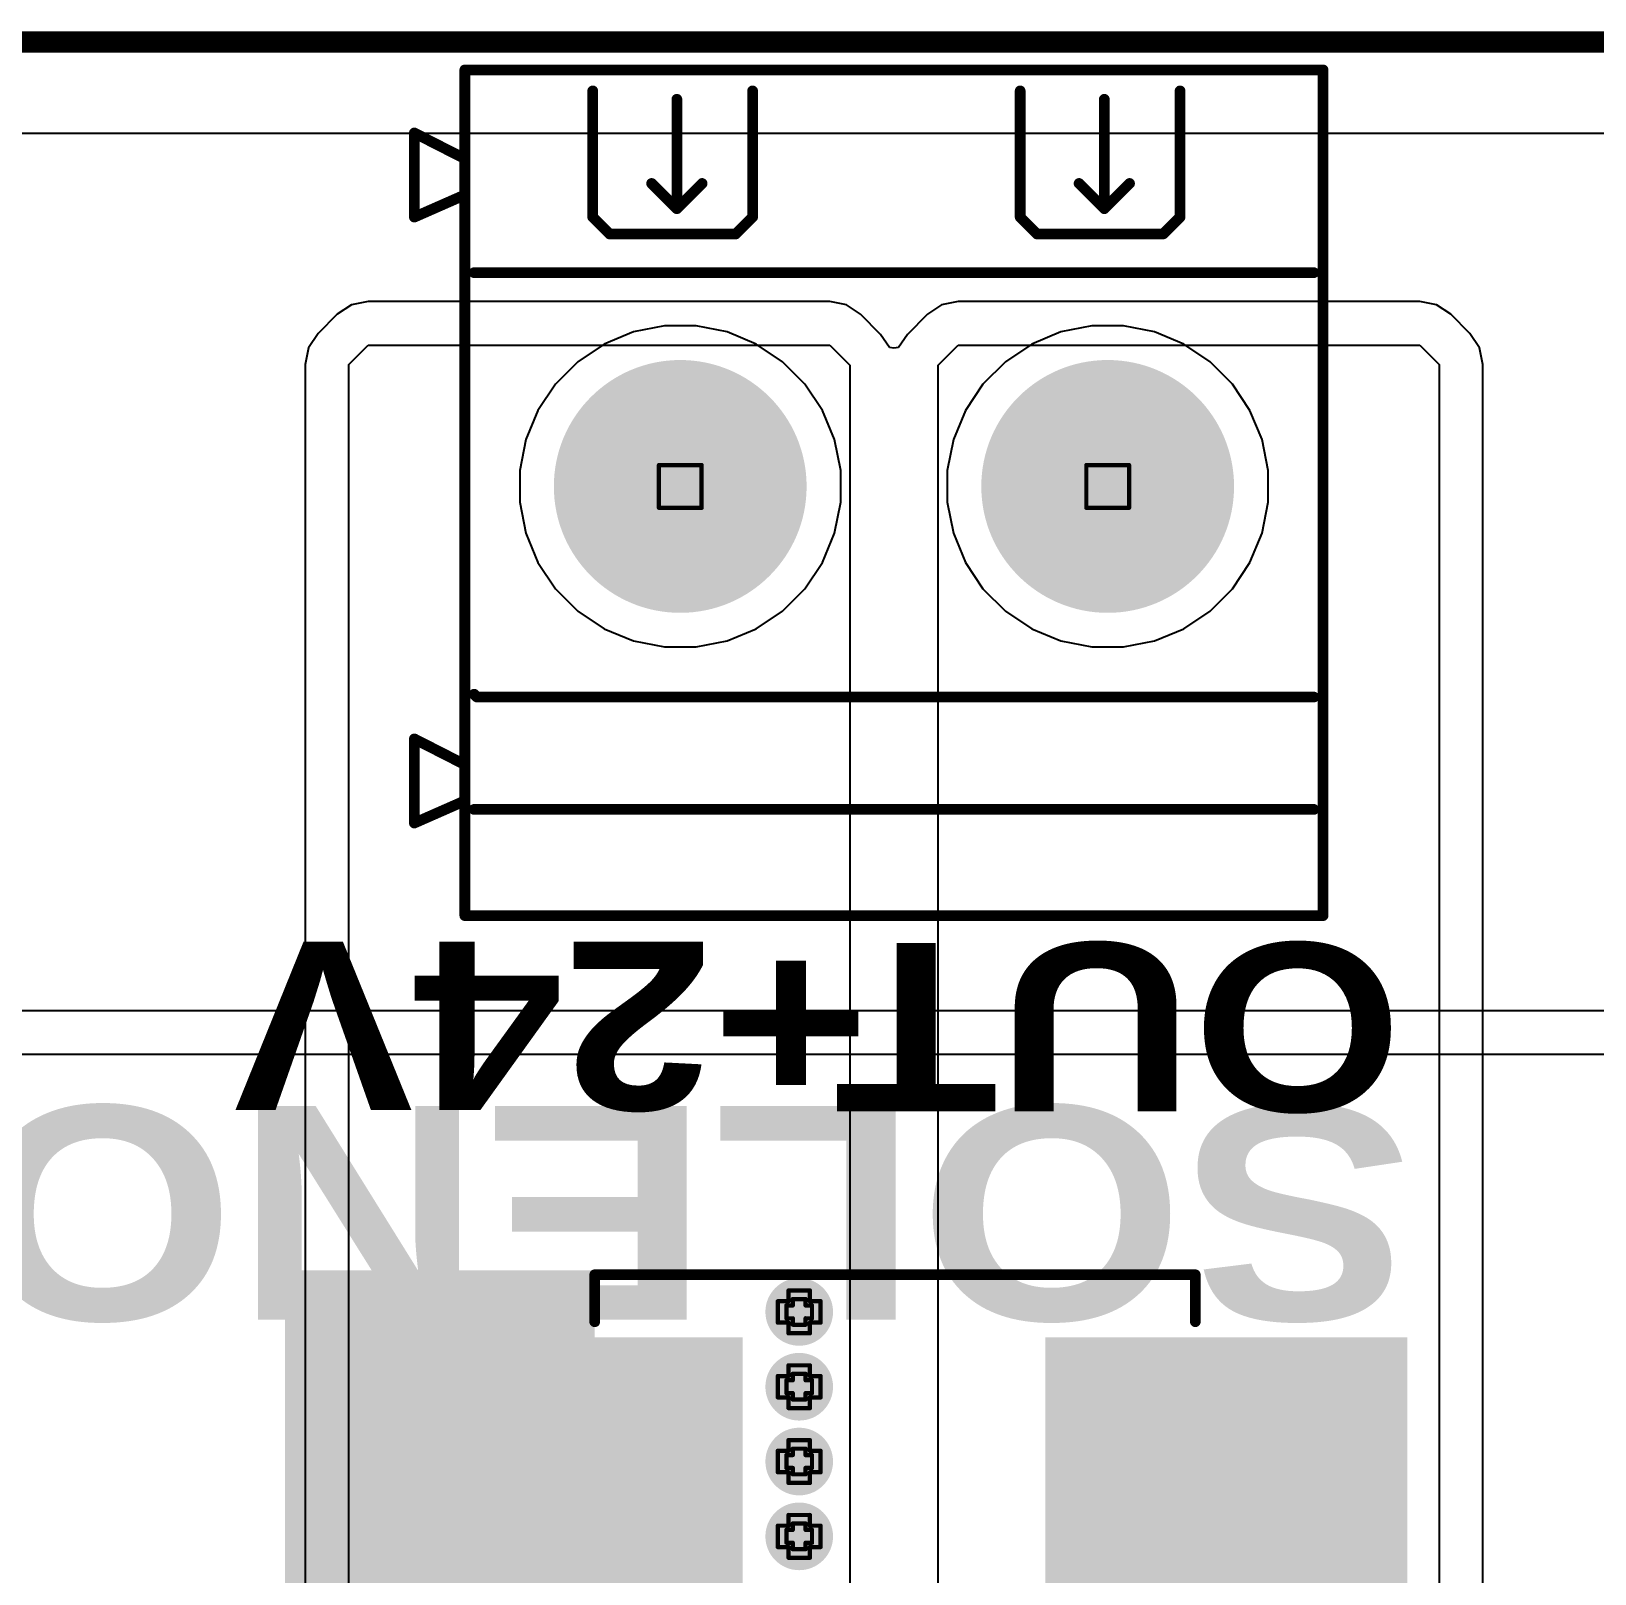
# Model space of a CAD drawing. Header units: inches. Extents: x -5 to 5258, y -4 to 5281.
# Drawn here: x 22.37 to 40.95, y 87.81 to 106.14 of the extents above; entities that cross this region are included whole.
import ezdxf

# ---------------------------------------------------------------- set-up
doc = ezdxf.new("R2010")
doc.units = ezdxf.units.IN
for name, color, linetype in [('Board Outline', 216, 'Continuous'), ('Bottom Layer', 5, 'Continuous'), ('Bottom Solder', 6, 'Continuous'), ('Drill Drawing', 1, 'Continuous'), ('Multi-Layer', 9, 'Continuous'), ('Pad Holes', 156, 'Continuous'), ('Top Layer', 1, 'Continuous'), ('Top Overlay', 2, 'Continuous'), ('Top Paste', 8, 'Continuous'), ('Top Solder', 216, 'Continuous'), ('Via Holes', 16, 'Continuous')]:
    doc.layers.add(name, color=color, linetype=linetype)
doc.styles.add('Arial Black_Bold', font='', dxfattribs={"height": 0.2})
doc.styles.get('Arial Black_Bold').set_extended_font_data('Arial Black', bold=True)

# ---------------------------------------------------------------- blocks, each defined once
blk = doc.blocks.new('DB128L_5_08_2P_GY_S_107')
at = {"layer": 'Bottom Layer'}
h = blk.add_hatch(color=5, dxfattribs=at)
edge = h.paths.add_edge_path()
edge.add_arc((-2.54, 0), 1.4, 0, 360)
h = blk.add_hatch(color=5, dxfattribs=at)
edge = h.paths.add_edge_path()
edge.add_arc((2.54, 0), 1.4, 0, 360)
at = {"layer": 'Bottom Solder'}
h = blk.add_hatch(color=6, dxfattribs=at)
edge = h.paths.add_edge_path()
edge.add_arc((-2.54, 0), 1.502, 0, 360)
h = blk.add_hatch(color=6, dxfattribs=at)
edge = h.paths.add_edge_path()
edge.add_arc((2.54, 0), 1.502, 0, 360)
at = {"layer": 'Multi-Layer'}
h = blk.add_hatch(color=9, dxfattribs=at)
edge = h.paths.add_edge_path()
edge.add_arc((-2.54, 0), 1.4, 0, 360)
h = blk.add_hatch(color=9, dxfattribs=at)
edge = h.paths.add_edge_path()
edge.add_arc((2.54, 0), 1.4, 0, 360)
at = {"layer": 'Pad Holes'}
h = blk.add_hatch(color=7, dxfattribs=at)
edge = h.paths.add_edge_path()
edge.add_arc((-2.54, 0), 0.8, 0, 360)
h = blk.add_hatch(color=7, dxfattribs=at)
edge = h.paths.add_edge_path()
edge.add_arc((2.54, 0), 0.8, 0, 360)
at = {"layer": 'Top Layer'}
h = blk.add_hatch(color=1, dxfattribs=at)
edge = h.paths.add_edge_path()
edge.add_arc((-2.54, 0), 1.4, 0, 360)
h = blk.add_hatch(color=1, dxfattribs=at)
edge = h.paths.add_edge_path()
edge.add_arc((2.54, 0), 1.4, 0, 360)
at = {"layer": 'Top Solder'}
h = blk.add_hatch(color=216, dxfattribs=at)
edge = h.paths.add_edge_path()
edge.add_arc((-2.54, 0), 1.502, 0, 360)
h = blk.add_hatch(color=216, dxfattribs=at)
edge = h.paths.add_edge_path()
edge.add_arc((2.54, 0), 1.502, 0, 360)
at = {"layer": 'Top Overlay', "const_width": 0.127}
for points in [[(-5.1, -5.1), (-5.1, 4.949)], [(-5.1, 4.949), (5.1, 4.949)], [(5.1, -5.1), (5.1, 4.949)], [(-3.58, 3.2), (-3.58, 4.7)], [(-2.58, 3.3), (-2.58, 4.6)], [(-1.68, 3.2), (-1.68, 4.7)], [(1.5, 3.2), (1.5, 4.7)], [(2.5, 3.3), (2.5, 4.6)], [(3.4, 3.2), (3.4, 4.7)], [(-5.7, 4.2), (-5.1, 3.894)], [(-5.7, 3.2), (-5.7, 4.2)], [(-2.88, 3.6), (-2.58, 3.3)], [(-2.58, 3.3), (-2.28, 3.6)], [(2.2, 3.6), (2.5, 3.3)], [(2.5, 3.3), (2.8, 3.6)], [(-5.7, 3.2), (-5.1, 3.464)], [(-3.58, 3.2), (-3.38, 3)], [(-1.88, 3), (-1.68, 3.2)], [(1.5, 3.2), (1.7, 3)], [(3.2, 3), (3.4, 3.2)], [(-3.38, 3), (-3.28, 3)], [(-3.28, 3), (-1.88, 3)], [(1.7, 3), (1.8, 3)], [(1.8, 3), (3.2, 3)], [(-4.99, 2.54), (4.99, 2.54)], [(-4.99, -2.469), (-4.956, -2.503)], [(-4.956, -2.503), (4.99, -2.503)], [(-5.7, -3), (-5.1, -3.306)], [(-5.7, -4), (-5.7, -3)], [(-5.7, -4), (-5.1, -3.736)], [(-4.99, -3.838), (4.99, -3.838)], [(0.473, -3.838), (0.597, -3.838)], [(-5.1, -5.1), (5.1, -5.1)]]:
    blk.add_lwpolyline(points, dxfattribs=at)
at = {"layer": 'Top Overlay', "const_width": 0.0635}
for points in [[(-5.132, 4.949, 1), (-5.068, 4.949, 1)], [(-5.132, 4.949, 1), (-5.068, 4.949, 1)], [(5.068, 4.949, 1), (5.132, 4.949, 1)], [(5.068, 4.949, 1), (5.132, 4.949, 1)], [(-3.612, 4.7, 1), (-3.548, 4.7, 1)], [(-2.612, 4.6, 1), (-2.548, 4.6, 1)], [(-1.712, 4.7, 1), (-1.648, 4.7, 1)], [(1.468, 4.7, 1), (1.532, 4.7, 1)], [(2.468, 4.6, 1), (2.532, 4.6, 1)], [(3.368, 4.7, 1), (3.432, 4.7, 1)], [(-5.732, 4.2, 1), (-5.668, 4.2, 1)], [(-5.732, 4.2, 1), (-5.668, 4.2, 1)], [(-5.132, 3.894, 1), (-5.068, 3.894, 1)], [(-2.912, 3.6, 1), (-2.848, 3.6, 1)], [(-2.312, 3.6, 1), (-2.248, 3.6, 1)], [(2.168, 3.6, 1), (2.232, 3.6, 1)], [(2.768, 3.6, 1), (2.832, 3.6, 1)], [(-5.132, 3.464, 1), (-5.068, 3.464, 1)], [(-2.612, 3.3, 1), (-2.548, 3.3, 1)], [(-2.612, 3.3, 1), (-2.548, 3.3, 1)], [(-2.612, 3.3, 1), (-2.548, 3.3, 1)], [(2.468, 3.3, 1), (2.532, 3.3, 1)], [(2.468, 3.3, 1), (2.532, 3.3, 1)], [(2.468, 3.3, 1), (2.532, 3.3, 1)], [(-5.732, 3.2, 1), (-5.668, 3.2, 1)], [(-5.732, 3.2, 1), (-5.668, 3.2, 1)], [(-3.612, 3.2, 1), (-3.548, 3.2, 1)], [(-3.612, 3.2, 1), (-3.548, 3.2, 1)], [(-1.712, 3.2, 1), (-1.648, 3.2, 1)], [(-1.712, 3.2, 1), (-1.648, 3.2, 1)], [(1.468, 3.2, 1), (1.532, 3.2, 1)], [(1.468, 3.2, 1), (1.532, 3.2, 1)], [(3.368, 3.2, 1), (3.432, 3.2, 1)], [(3.368, 3.2, 1), (3.432, 3.2, 1)], [(-3.412, 3, 1), (-3.348, 3, 1)], [(-3.412, 3, 1), (-3.348, 3, 1)], [(-3.312, 3, 1), (-3.248, 3, 1)], [(-3.312, 3, 1), (-3.248, 3, 1)], [(-1.912, 3, 1), (-1.848, 3, 1)], [(-1.912, 3, 1), (-1.848, 3, 1)], [(1.668, 3, 1), (1.732, 3, 1)], [(1.668, 3, 1), (1.732, 3, 1)], [(1.768, 3, 1), (1.832, 3, 1)], [(1.768, 3, 1), (1.832, 3, 1)], [(3.168, 3, 1), (3.232, 3, 1)], [(3.168, 3, 1), (3.232, 3, 1)], [(-5.022, 2.54, 1), (-4.958, 2.54, 1)], [(4.958, 2.54, 1), (5.022, 2.54, 1)], [(-5.022, -2.469, 1), (-4.958, -2.469, 1)], [(-4.988, -2.503, 1), (-4.924, -2.503, 1)], [(-4.988, -2.503, 1), (-4.924, -2.503, 1)], [(4.958, -2.503, 1), (5.022, -2.503, 1)], [(-5.732, -3, 1), (-5.668, -3, 1)], [(-5.732, -3, 1), (-5.668, -3, 1)], [(-5.132, -3.306, 1), (-5.068, -3.306, 1)], [(-5.132, -3.736, 1), (-5.068, -3.736, 1)], [(-5.022, -3.838, 1), (-4.958, -3.838, 1)], [(0.441, -3.838, 1), (0.505, -3.838, 1)], [(0.566, -3.838, 1), (0.629, -3.838, 1)], [(4.958, -3.838, 1), (5.022, -3.838, 1)], [(-5.732, -4, 1), (-5.668, -4, 1)], [(-5.732, -4, 1), (-5.668, -4, 1)], [(-5.132, -5.1, 1), (-5.068, -5.1, 1)], [(-5.132, -5.1, 1), (-5.068, -5.1, 1)], [(5.068, -5.1, 1), (5.132, -5.1, 1)], [(5.068, -5.1, 1), (5.132, -5.1, 1)]]:
    blk.add_lwpolyline(points, format="xyb", close=True, dxfattribs=at)
blk = doc.blocks.new('SMC_119')
at = {"layer": 'Top Layer'}
for points in [[(-6, 2.15), (-1.9, 2.15), (-1.9, -2.15), (-6, -2.15)], [(1.9, 2.15), (6, 2.15), (6, -2.15), (1.9, -2.15)]]:
    blk.add_hatch(color=1, dxfattribs=at).paths.add_polyline_path(points)
at = {"layer": 'Top Overlay'}
for points in [[(-7.239, 2.235), (-3.556, 2.235), (-3.556, 3.048), (-7.239, 3.048)], [(-7.239, -2.261), (-6.096, -2.261), (-6.096, 2.261), (-7.239, 2.261)], [(-7.239, -3.048), (-3.556, -3.048), (-3.556, -2.235), (-7.239, -2.235)]]:
    blk.add_hatch(color=2, dxfattribs=at).paths.add_polyline_path(points)
at = {"layer": 'Top Paste'}
for points in [[(-6, 2.15), (-1.9, 2.15), (-1.9, -2.15), (-6, -2.15)], [(1.9, 2.15), (6, 2.15), (6, -2.15), (1.9, -2.15)]]:
    blk.add_hatch(color=8, dxfattribs=at).paths.add_polyline_path(points)
at = {"layer": 'Top Solder'}
for points in [[(-6.102, 2.252), (-1.798, 2.252), (-1.798, -2.252), (-6.102, -2.252)], [(1.798, 2.252), (6.102, 2.252), (6.102, -2.252), (1.798, -2.252)]]:
    blk.add_hatch(color=216, dxfattribs=at).paths.add_polyline_path(points)
at = {"layer": 'Top Overlay', "const_width": 0.127}
for points in [[(-3.556, 2.438), (-3.556, 2.997)], [(-3.556, 2.997), (3.581, 2.997)], [(3.581, 2.438), (3.581, 2.997)], [(-3.556, -2.438), (-3.556, -2.997)], [(3.581, -2.438), (3.581, -2.997)], [(-3.556, -2.997), (3.581, -2.997)]]:
    blk.add_lwpolyline(points, dxfattribs=at)
at = {"layer": 'Top Overlay', "const_width": 0.0635}
for points in [[(-3.588, 2.997, 1), (-3.524, 2.997, 1)], [(-3.588, 2.997, 1), (-3.524, 2.997, 1)], [(3.55, 2.997, 1), (3.613, 2.997, 1)], [(3.55, 2.997, 1), (3.613, 2.997, 1)], [(-3.588, 2.438, 1), (-3.524, 2.438, 1)], [(3.55, 2.438, 1), (3.613, 2.438, 1)], [(-3.588, -2.438, 1), (-3.524, -2.438, 1)], [(3.55, -2.438, 1), (3.613, -2.438, 1)], [(-3.588, -2.997, 1), (-3.524, -2.997, 1)], [(-3.588, -2.997, 1), (-3.524, -2.997, 1)], [(3.55, -2.997, 1), (3.613, -2.997, 1)], [(3.55, -2.997, 1), (3.613, -2.997, 1)]]:
    blk.add_lwpolyline(points, format="xyb", close=True, dxfattribs=at)

msp = doc.modelspace()

# ---------------------------------------------------------------- hatches: boundary and pattern name
at = {"layer": 'Bottom Layer'}
h = msp.add_hatch(color=5, dxfattribs=at)
edge = h.paths.add_edge_path()
edge.add_arc((31.496, 90.919), 0.3, 0, 360)
h = msp.add_hatch(color=5, dxfattribs=at)
edge = h.paths.add_edge_path()
edge.add_arc((31.496, 90.03), 0.3, 0, 360)
h = msp.add_hatch(color=5, dxfattribs=at)
edge = h.paths.add_edge_path()
edge.add_arc((31.496, 89.141), 0.3, 0, 360)
h = msp.add_hatch(color=5, dxfattribs=at)
edge = h.paths.add_edge_path()
edge.add_arc((31.496, 88.252), 0.3, 0, 360)
at = {"layer": 'Bottom Solder'}
h = msp.add_hatch(color=6, dxfattribs=at)
edge = h.paths.add_edge_path()
edge.add_arc((31.496, 90.919), 0.402, 0, 360)
h = msp.add_hatch(color=6, dxfattribs=at)
edge = h.paths.add_edge_path()
edge.add_arc((31.496, 90.03), 0.402, 0, 360)
h = msp.add_hatch(color=6, dxfattribs=at)
edge = h.paths.add_edge_path()
edge.add_arc((31.496, 89.141), 0.402, 0, 360)
h = msp.add_hatch(color=6, dxfattribs=at)
edge = h.paths.add_edge_path()
edge.add_arc((31.496, 88.252), 0.402, 0, 360)
at = {"layer": 'Top Layer'}
h = msp.add_hatch(color=1, dxfattribs=at)
edge = h.paths.add_edge_path()
edge.add_arc((31.496, 90.919), 0.3, 0, 360)
h = msp.add_hatch(color=1, dxfattribs=at)
edge = h.paths.add_edge_path()
edge.add_arc((31.496, 90.03), 0.3, 0, 360)
h = msp.add_hatch(color=1, dxfattribs=at)
edge = h.paths.add_edge_path()
edge.add_arc((31.496, 89.141), 0.3, 0, 360)
h = msp.add_hatch(color=1, dxfattribs=at)
edge = h.paths.add_edge_path()
edge.add_arc((31.496, 88.252), 0.3, 0, 360)
at = {"layer": 'Top Solder'}
h = msp.add_hatch(color=216, dxfattribs=at)
edge = h.paths.add_edge_path()
edge.add_arc((31.496, 90.919), 0.402, 0, 360)
h = msp.add_hatch(color=216, dxfattribs=at)
edge = h.paths.add_edge_path()
edge.add_arc((31.496, 90.03), 0.402, 0, 360)
h = msp.add_hatch(color=216, dxfattribs=at)
edge = h.paths.add_edge_path()
edge.add_arc((31.496, 89.141), 0.402, 0, 360)
h = msp.add_hatch(color=216, dxfattribs=at)
edge = h.paths.add_edge_path()
edge.add_arc((31.496, 88.252), 0.402, 0, 360)
at = {"layer": 'Via Holes'}
h = msp.add_hatch(color=7, dxfattribs=at)
edge = h.paths.add_edge_path()
edge.add_arc((31.496, 90.919), 0.15, 0, 360)
h = msp.add_hatch(color=7, dxfattribs=at)
edge = h.paths.add_edge_path()
edge.add_arc((31.496, 90.03), 0.15, 0, 360)
h = msp.add_hatch(color=7, dxfattribs=at)
edge = h.paths.add_edge_path()
edge.add_arc((31.496, 89.141), 0.15, 0, 360)
h = msp.add_hatch(color=7, dxfattribs=at)
edge = h.paths.add_edge_path()
edge.add_arc((31.496, 88.252), 0.15, 0, 360)

# ---------------------------------------------------------------- linework, layer by layer
at = {"layer": 'Board Outline', "const_width": 0.254}
msp.add_lwpolyline([(-4.009, 106.009), (75.991, 106.009)], dxfattribs=at)
at = {"layer": 'Bottom Layer'}
for p, q in [((1.028, 104.924), (70.922, 104.924)), ((29.894, 102.636), (29.526, 102.563)), ((30.27, 102.636), (29.894, 102.636)), ((30.639, 102.563), (30.27, 102.636)), ((34.974, 102.636), (34.606, 102.563)), ((35.35, 102.636), (34.974, 102.636)), ((35.719, 102.563), (35.35, 102.636)), ((29.179, 102.419), (28.866, 102.21)), ((29.526, 102.563), (29.179, 102.419)), ((30.986, 102.419), (30.639, 102.563)), ((31.299, 102.21), (30.986, 102.419)), ((34.259, 102.419), (33.946, 102.21)), ((34.606, 102.563), (34.259, 102.419)), ((36.066, 102.419), (35.719, 102.563)), ((36.379, 102.21), (36.066, 102.419)), ((28.866, 102.21), (28.6, 101.945)), ((31.564, 101.945), (31.299, 102.21)), ((33.946, 102.21), (33.68, 101.945)), ((36.644, 101.945), (36.379, 102.21)), ((28.6, 101.945), (28.391, 101.632)), ((31.773, 101.632), (31.564, 101.945)), ((33.68, 101.945), (33.471, 101.632)), ((36.853, 101.632), (36.644, 101.945)), ((28.391, 101.632), (28.248, 101.285)), ((31.917, 101.285), (31.773, 101.632)), ((33.471, 101.632), (33.328, 101.285)), ((36.997, 101.285), (36.853, 101.632)), ((28.248, 101.285), (28.174, 100.916)), ((31.99, 100.916), (31.917, 101.285)), ((33.328, 101.285), (33.254, 100.916)), ((37.07, 100.916), (36.997, 101.285)), ((28.174, 100.916), (28.174, 100.54)), ((31.99, 100.54), (31.99, 100.916)), ((33.254, 100.916), (33.254, 100.54)), ((37.07, 100.54), (37.07, 100.916)), ((28.174, 100.54), (28.248, 100.172)), ((31.917, 100.172), (31.99, 100.54)), ((33.254, 100.54), (33.328, 100.172)), ((36.997, 100.172), (37.07, 100.54)), ((28.248, 100.172), (28.391, 99.825)), ((31.773, 99.825), (31.917, 100.172)), ((33.328, 100.172), (33.471, 99.825)), ((36.853, 99.825), (36.997, 100.172)), ((28.391, 99.825), (28.6, 99.512)), ((31.564, 99.512), (31.773, 99.825)), ((33.471, 99.825), (33.68, 99.512)), ((36.644, 99.512), (36.853, 99.825)), ((28.6, 99.512), (28.866, 99.246)), ((31.299, 99.246), (31.564, 99.512)), ((33.68, 99.512), (33.946, 99.246)), ((36.379, 99.246), (36.644, 99.512)), ((28.866, 99.246), (29.179, 99.037)), ((30.986, 99.037), (31.299, 99.246)), ((33.946, 99.246), (34.259, 99.037)), ((36.066, 99.037), (36.379, 99.246)), ((29.179, 99.037), (29.526, 98.894)), ((29.526, 98.894), (29.894, 98.82)), ((30.27, 98.82), (30.639, 98.894)), ((30.639, 98.894), (30.986, 99.037)), ((34.259, 99.037), (34.606, 98.894)), ((34.606, 98.894), (34.974, 98.82)), ((35.35, 98.82), (35.719, 98.894)), ((35.719, 98.894), (36.066, 99.037)), ((29.894, 98.82), (30.27, 98.82)), ((34.974, 98.82), (35.35, 98.82)), ((35.621, 94.498), (14.008, 94.498)), ((70.507, 94.498), (35.621, 94.498)), ((14.008, 93.98), (35.621, 93.98)), ((35.621, 93.98), (70.507, 93.98))]:
    msp.add_line(p, q, dxfattribs=at)
at = {"layer": 'Drill Drawing', "const_width": 0.0508}
for points in [[(29.828, 100.982), (30.336, 100.982)], [(29.828, 100.474), (29.828, 100.982)], [(30.336, 100.474), (30.336, 100.982)], [(34.908, 100.982), (35.416, 100.982)], [(34.908, 100.474), (34.908, 100.982)], [(35.416, 100.474), (35.416, 100.982)], [(29.828, 100.474), (30.336, 100.474)], [(34.908, 100.474), (35.416, 100.474)], [(31.242, 90.792), (31.242, 91.046)], [(31.242, 91.046), (31.369, 91.046)], [(31.369, 91.046), (31.369, 91.173)], [(31.369, 91.173), (31.623, 91.173)], [(31.42, 90.996), (31.42, 91.072)], [(31.42, 91.072), (31.572, 91.072)], [(31.572, 90.996), (31.572, 91.072)], [(31.623, 91.046), (31.623, 91.173)], [(31.623, 91.046), (31.75, 91.046)], [(31.75, 90.792), (31.75, 91.046)], [(31.344, 90.843), (31.344, 90.996)], [(31.344, 90.996), (31.42, 90.996)], [(31.344, 90.843), (31.42, 90.843)], [(31.42, 90.767), (31.42, 90.843)], [(31.572, 90.996), (31.648, 90.996)], [(31.572, 90.843), (31.648, 90.843)], [(31.572, 90.767), (31.572, 90.843)], [(31.648, 90.843), (31.648, 90.996)], [(31.242, 90.792), (31.369, 90.792)], [(31.369, 90.665), (31.369, 90.792)], [(31.369, 90.665), (31.623, 90.665)], [(31.42, 90.767), (31.572, 90.767)], [(31.623, 90.792), (31.75, 90.792)], [(31.623, 90.665), (31.623, 90.792)], [(31.369, 90.157), (31.369, 90.284)], [(31.369, 90.284), (31.623, 90.284)], [(31.623, 90.157), (31.623, 90.284)], [(31.242, 89.903), (31.242, 90.157)], [(31.242, 90.157), (31.369, 90.157)], [(31.344, 89.954), (31.344, 90.107)], [(31.344, 90.107), (31.42, 90.107)], [(31.42, 90.107), (31.42, 90.183)], [(31.42, 90.183), (31.572, 90.183)], [(31.572, 90.107), (31.572, 90.183)], [(31.572, 90.107), (31.648, 90.107)], [(31.623, 90.157), (31.75, 90.157)], [(31.648, 89.954), (31.648, 90.107)], [(31.75, 89.903), (31.75, 90.157)], [(31.344, 89.954), (31.42, 89.954)], [(31.42, 89.878), (31.42, 89.954)], [(31.572, 89.954), (31.648, 89.954)], [(31.572, 89.878), (31.572, 89.954)], [(31.242, 89.903), (31.369, 89.903)], [(31.369, 89.776), (31.369, 89.903)], [(31.369, 89.776), (31.623, 89.776)], [(31.42, 89.878), (31.572, 89.878)], [(31.623, 89.903), (31.75, 89.903)], [(31.623, 89.776), (31.623, 89.903)], [(31.369, 89.268), (31.369, 89.395)], [(31.369, 89.395), (31.623, 89.395)], [(31.623, 89.268), (31.623, 89.395)], [(31.242, 89.014), (31.242, 89.268)], [(31.242, 89.268), (31.369, 89.268)], [(31.344, 89.065), (31.344, 89.218)], [(31.344, 89.218), (31.42, 89.218)], [(31.42, 89.218), (31.42, 89.294)], [(31.42, 89.294), (31.572, 89.294)], [(31.572, 89.218), (31.572, 89.294)], [(31.572, 89.218), (31.648, 89.218)], [(31.623, 89.268), (31.75, 89.268)], [(31.648, 89.065), (31.648, 89.218)], [(31.75, 89.014), (31.75, 89.268)], [(31.242, 89.014), (31.369, 89.014)], [(31.344, 89.065), (31.42, 89.065)], [(31.369, 88.887), (31.369, 89.014)], [(31.42, 88.989), (31.42, 89.065)], [(31.42, 88.989), (31.572, 88.989)], [(31.572, 89.065), (31.648, 89.065)], [(31.572, 88.989), (31.572, 89.065)], [(31.623, 89.014), (31.75, 89.014)], [(31.623, 88.887), (31.623, 89.014)], [(31.369, 88.887), (31.623, 88.887)], [(31.369, 88.379), (31.369, 88.506)], [(31.369, 88.506), (31.623, 88.506)], [(31.623, 88.379), (31.623, 88.506)], [(31.242, 88.125), (31.242, 88.379)], [(31.242, 88.379), (31.369, 88.379)], [(31.344, 88.176), (31.344, 88.329)], [(31.344, 88.329), (31.42, 88.329)], [(31.42, 88.329), (31.42, 88.405)], [(31.42, 88.405), (31.572, 88.405)], [(31.572, 88.329), (31.572, 88.405)], [(31.572, 88.329), (31.648, 88.329)], [(31.623, 88.379), (31.75, 88.379)], [(31.648, 88.176), (31.648, 88.329)], [(31.75, 88.125), (31.75, 88.379)], [(31.242, 88.125), (31.369, 88.125)], [(31.344, 88.176), (31.42, 88.176)], [(31.369, 87.998), (31.369, 88.125)], [(31.42, 88.1), (31.42, 88.176)], [(31.42, 88.1), (31.572, 88.1)], [(31.572, 88.176), (31.648, 88.176)], [(31.572, 88.1), (31.572, 88.176)], [(31.623, 88.125), (31.75, 88.125)], [(31.623, 87.998), (31.623, 88.125)], [(31.369, 87.998), (31.623, 87.998)]]:
    msp.add_lwpolyline(points, dxfattribs=at)
at = {"layer": 'Drill Drawing', "const_width": 0.0254}
for points in [[(29.816, 100.982, 1), (29.841, 100.982, 1)], [(29.816, 100.982, 1), (29.841, 100.982, 1)], [(30.324, 100.982, 1), (30.349, 100.982, 1)], [(30.324, 100.982, 1), (30.349, 100.982, 1)], [(34.896, 100.982, 1), (34.921, 100.982, 1)], [(34.896, 100.982, 1), (34.921, 100.982, 1)], [(35.404, 100.982, 1), (35.429, 100.982, 1)], [(35.404, 100.982, 1), (35.429, 100.982, 1)], [(29.816, 100.474, 1), (29.841, 100.474, 1)], [(29.816, 100.474, 1), (29.841, 100.474, 1)], [(30.324, 100.474, 1), (30.349, 100.474, 1)], [(30.324, 100.474, 1), (30.349, 100.474, 1)], [(34.896, 100.474, 1), (34.921, 100.474, 1)], [(34.896, 100.474, 1), (34.921, 100.474, 1)], [(35.404, 100.474, 1), (35.429, 100.474, 1)], [(35.404, 100.474, 1), (35.429, 100.474, 1)], [(31.229, 91.046, 1), (31.255, 91.046, 1)], [(31.229, 91.046, 1), (31.255, 91.046, 1)], [(31.356, 91.173, 1), (31.382, 91.173, 1)], [(31.356, 91.173, 1), (31.382, 91.173, 1)], [(31.356, 91.046, 1), (31.382, 91.046, 1)], [(31.356, 91.046, 1), (31.382, 91.046, 1)], [(31.407, 91.072, 1), (31.432, 91.072, 1)], [(31.407, 91.072, 1), (31.432, 91.072, 1)], [(31.559, 91.072, 1), (31.585, 91.072, 1)], [(31.559, 91.072, 1), (31.585, 91.072, 1)], [(31.61, 91.173, 1), (31.636, 91.173, 1)], [(31.61, 91.173, 1), (31.636, 91.173, 1)], [(31.61, 91.046, 1), (31.636, 91.046, 1)], [(31.61, 91.046, 1), (31.636, 91.046, 1)], [(31.737, 91.046, 1), (31.763, 91.046, 1)], [(31.737, 91.046, 1), (31.763, 91.046, 1)], [(31.331, 90.996, 1), (31.356, 90.996, 1)], [(31.331, 90.996, 1), (31.356, 90.996, 1)], [(31.331, 90.843, 1), (31.356, 90.843, 1)], [(31.331, 90.843, 1), (31.356, 90.843, 1)], [(31.407, 90.996, 1), (31.432, 90.996, 1)], [(31.407, 90.996, 1), (31.432, 90.996, 1)], [(31.407, 90.843, 1), (31.432, 90.843, 1)], [(31.407, 90.843, 1), (31.432, 90.843, 1)], [(31.559, 90.996, 1), (31.585, 90.996, 1)], [(31.559, 90.996, 1), (31.585, 90.996, 1)], [(31.559, 90.843, 1), (31.585, 90.843, 1)], [(31.559, 90.843, 1), (31.585, 90.843, 1)], [(31.636, 90.996, 1), (31.661, 90.996, 1)], [(31.636, 90.996, 1), (31.661, 90.996, 1)], [(31.636, 90.843, 1), (31.661, 90.843, 1)], [(31.636, 90.843, 1), (31.661, 90.843, 1)], [(31.229, 90.792, 1), (31.255, 90.792, 1)], [(31.229, 90.792, 1), (31.255, 90.792, 1)], [(31.356, 90.792, 1), (31.382, 90.792, 1)], [(31.356, 90.792, 1), (31.382, 90.792, 1)], [(31.356, 90.665, 1), (31.382, 90.665, 1)], [(31.356, 90.665, 1), (31.382, 90.665, 1)], [(31.407, 90.767, 1), (31.432, 90.767, 1)], [(31.407, 90.767, 1), (31.432, 90.767, 1)], [(31.559, 90.767, 1), (31.585, 90.767, 1)], [(31.559, 90.767, 1), (31.585, 90.767, 1)], [(31.61, 90.792, 1), (31.636, 90.792, 1)], [(31.61, 90.792, 1), (31.636, 90.792, 1)], [(31.61, 90.665, 1), (31.636, 90.665, 1)], [(31.61, 90.665, 1), (31.636, 90.665, 1)], [(31.737, 90.792, 1), (31.763, 90.792, 1)], [(31.737, 90.792, 1), (31.763, 90.792, 1)], [(31.356, 90.284, 1), (31.382, 90.284, 1)], [(31.356, 90.284, 1), (31.382, 90.284, 1)], [(31.61, 90.284, 1), (31.636, 90.284, 1)], [(31.61, 90.284, 1), (31.636, 90.284, 1)], [(31.229, 90.157, 1), (31.255, 90.157, 1)], [(31.229, 90.157, 1), (31.255, 90.157, 1)], [(31.331, 90.107, 1), (31.356, 90.107, 1)], [(31.331, 90.107, 1), (31.356, 90.107, 1)], [(31.356, 90.157, 1), (31.382, 90.157, 1)], [(31.356, 90.157, 1), (31.382, 90.157, 1)], [(31.407, 90.183, 1), (31.432, 90.183, 1)], [(31.407, 90.183, 1), (31.432, 90.183, 1)], [(31.407, 90.107, 1), (31.432, 90.107, 1)], [(31.407, 90.107, 1), (31.432, 90.107, 1)], [(31.559, 90.183, 1), (31.585, 90.183, 1)], [(31.559, 90.183, 1), (31.585, 90.183, 1)], [(31.559, 90.107, 1), (31.585, 90.107, 1)], [(31.559, 90.107, 1), (31.585, 90.107, 1)], [(31.61, 90.157, 1), (31.636, 90.157, 1)], [(31.61, 90.157, 1), (31.636, 90.157, 1)], [(31.636, 90.107, 1), (31.661, 90.107, 1)], [(31.636, 90.107, 1), (31.661, 90.107, 1)], [(31.737, 90.157, 1), (31.763, 90.157, 1)], [(31.737, 90.157, 1), (31.763, 90.157, 1)], [(31.331, 89.954, 1), (31.356, 89.954, 1)], [(31.331, 89.954, 1), (31.356, 89.954, 1)], [(31.407, 89.954, 1), (31.432, 89.954, 1)], [(31.407, 89.954, 1), (31.432, 89.954, 1)], [(31.559, 89.954, 1), (31.585, 89.954, 1)], [(31.559, 89.954, 1), (31.585, 89.954, 1)], [(31.636, 89.954, 1), (31.661, 89.954, 1)], [(31.636, 89.954, 1), (31.661, 89.954, 1)], [(31.229, 89.903, 1), (31.255, 89.903, 1)], [(31.229, 89.903, 1), (31.255, 89.903, 1)], [(31.356, 89.903, 1), (31.382, 89.903, 1)], [(31.356, 89.903, 1), (31.382, 89.903, 1)], [(31.356, 89.776, 1), (31.382, 89.776, 1)], [(31.356, 89.776, 1), (31.382, 89.776, 1)], [(31.407, 89.878, 1), (31.432, 89.878, 1)], [(31.407, 89.878, 1), (31.432, 89.878, 1)], [(31.559, 89.878, 1), (31.585, 89.878, 1)], [(31.559, 89.878, 1), (31.585, 89.878, 1)], [(31.61, 89.903, 1), (31.636, 89.903, 1)], [(31.61, 89.903, 1), (31.636, 89.903, 1)], [(31.61, 89.776, 1), (31.636, 89.776, 1)], [(31.61, 89.776, 1), (31.636, 89.776, 1)], [(31.737, 89.903, 1), (31.763, 89.903, 1)], [(31.737, 89.903, 1), (31.763, 89.903, 1)], [(31.356, 89.395, 1), (31.382, 89.395, 1)], [(31.356, 89.395, 1), (31.382, 89.395, 1)], [(31.61, 89.395, 1), (31.636, 89.395, 1)], [(31.61, 89.395, 1), (31.636, 89.395, 1)], [(31.229, 89.268, 1), (31.255, 89.268, 1)], [(31.229, 89.268, 1), (31.255, 89.268, 1)], [(31.331, 89.218, 1), (31.356, 89.218, 1)], [(31.331, 89.218, 1), (31.356, 89.218, 1)], [(31.356, 89.268, 1), (31.382, 89.268, 1)], [(31.356, 89.268, 1), (31.382, 89.268, 1)], [(31.407, 89.294, 1), (31.432, 89.294, 1)], [(31.407, 89.294, 1), (31.432, 89.294, 1)], [(31.407, 89.218, 1), (31.432, 89.218, 1)], [(31.407, 89.218, 1), (31.432, 89.218, 1)], [(31.559, 89.294, 1), (31.585, 89.294, 1)], [(31.559, 89.294, 1), (31.585, 89.294, 1)], [(31.559, 89.218, 1), (31.585, 89.218, 1)], [(31.559, 89.218, 1), (31.585, 89.218, 1)], [(31.61, 89.268, 1), (31.636, 89.268, 1)], [(31.61, 89.268, 1), (31.636, 89.268, 1)], [(31.636, 89.218, 1), (31.661, 89.218, 1)], [(31.636, 89.218, 1), (31.661, 89.218, 1)], [(31.737, 89.268, 1), (31.763, 89.268, 1)], [(31.737, 89.268, 1), (31.763, 89.268, 1)], [(31.229, 89.014, 1), (31.255, 89.014, 1)], [(31.229, 89.014, 1), (31.255, 89.014, 1)], [(31.331, 89.065, 1), (31.356, 89.065, 1)], [(31.331, 89.065, 1), (31.356, 89.065, 1)], [(31.356, 89.014, 1), (31.382, 89.014, 1)], [(31.356, 89.014, 1), (31.382, 89.014, 1)], [(31.407, 89.065, 1), (31.432, 89.065, 1)], [(31.407, 89.065, 1), (31.432, 89.065, 1)], [(31.407, 88.989, 1), (31.432, 88.989, 1)], [(31.407, 88.989, 1), (31.432, 88.989, 1)], [(31.559, 89.065, 1), (31.585, 89.065, 1)], [(31.559, 89.065, 1), (31.585, 89.065, 1)], [(31.559, 88.989, 1), (31.585, 88.989, 1)], [(31.559, 88.989, 1), (31.585, 88.989, 1)], [(31.61, 89.014, 1), (31.636, 89.014, 1)], [(31.61, 89.014, 1), (31.636, 89.014, 1)], [(31.636, 89.065, 1), (31.661, 89.065, 1)], [(31.636, 89.065, 1), (31.661, 89.065, 1)], [(31.737, 89.014, 1), (31.763, 89.014, 1)], [(31.737, 89.014, 1), (31.763, 89.014, 1)], [(31.356, 88.887, 1), (31.382, 88.887, 1)], [(31.356, 88.887, 1), (31.382, 88.887, 1)], [(31.61, 88.887, 1), (31.636, 88.887, 1)], [(31.61, 88.887, 1), (31.636, 88.887, 1)], [(31.356, 88.506, 1), (31.382, 88.506, 1)], [(31.356, 88.506, 1), (31.382, 88.506, 1)], [(31.61, 88.506, 1), (31.636, 88.506, 1)], [(31.61, 88.506, 1), (31.636, 88.506, 1)], [(31.229, 88.379, 1), (31.255, 88.379, 1)], [(31.229, 88.379, 1), (31.255, 88.379, 1)], [(31.331, 88.329, 1), (31.356, 88.329, 1)], [(31.331, 88.329, 1), (31.356, 88.329, 1)], [(31.356, 88.379, 1), (31.382, 88.379, 1)], [(31.356, 88.379, 1), (31.382, 88.379, 1)], [(31.407, 88.405, 1), (31.432, 88.405, 1)], [(31.407, 88.405, 1), (31.432, 88.405, 1)], [(31.407, 88.329, 1), (31.432, 88.329, 1)], [(31.407, 88.329, 1), (31.432, 88.329, 1)], [(31.559, 88.405, 1), (31.585, 88.405, 1)], [(31.559, 88.405, 1), (31.585, 88.405, 1)], [(31.559, 88.329, 1), (31.585, 88.329, 1)], [(31.559, 88.329, 1), (31.585, 88.329, 1)], [(31.61, 88.379, 1), (31.636, 88.379, 1)], [(31.61, 88.379, 1), (31.636, 88.379, 1)], [(31.636, 88.329, 1), (31.661, 88.329, 1)], [(31.636, 88.329, 1), (31.661, 88.329, 1)], [(31.737, 88.379, 1), (31.763, 88.379, 1)], [(31.737, 88.379, 1), (31.763, 88.379, 1)], [(31.229, 88.125, 1), (31.255, 88.125, 1)], [(31.229, 88.125, 1), (31.255, 88.125, 1)], [(31.331, 88.176, 1), (31.356, 88.176, 1)], [(31.331, 88.176, 1), (31.356, 88.176, 1)], [(31.356, 88.125, 1), (31.382, 88.125, 1)], [(31.356, 88.125, 1), (31.382, 88.125, 1)], [(31.407, 88.176, 1), (31.432, 88.176, 1)], [(31.407, 88.176, 1), (31.432, 88.176, 1)], [(31.407, 88.1, 1), (31.432, 88.1, 1)], [(31.407, 88.1, 1), (31.432, 88.1, 1)], [(31.559, 88.176, 1), (31.585, 88.176, 1)], [(31.559, 88.176, 1), (31.585, 88.176, 1)], [(31.559, 88.1, 1), (31.585, 88.1, 1)], [(31.559, 88.1, 1), (31.585, 88.1, 1)], [(31.61, 88.125, 1), (31.636, 88.125, 1)], [(31.61, 88.125, 1), (31.636, 88.125, 1)], [(31.636, 88.176, 1), (31.661, 88.176, 1)], [(31.636, 88.176, 1), (31.661, 88.176, 1)], [(31.737, 88.125, 1), (31.763, 88.125, 1)], [(31.737, 88.125, 1), (31.763, 88.125, 1)], [(31.356, 87.998, 1), (31.382, 87.998, 1)], [(31.356, 87.998, 1), (31.382, 87.998, 1)], [(31.61, 87.998, 1), (31.636, 87.998, 1)], [(31.61, 87.998, 1), (31.636, 87.998, 1)]]:
    msp.add_lwpolyline(points, format="xyb", close=True, dxfattribs=at)
at = {"layer": 'Top Layer'}
for p, q in [((1.028, 104.924), (57.14, 104.924)), ((26.006, 102.773), (25.777, 102.544)), ((26.174, 102.885), (26.006, 102.773)), ((26.006, 102.773), (26.006, 102.773)), ((26.372, 102.924), (26.174, 102.885)), ((27.312, 102.924), (26.372, 102.924)), ((26.372, 102.924), (26.372, 102.924)), ((31.858, 102.924), (27.312, 102.924)), ((32.057, 102.885), (31.858, 102.924)), ((32.225, 102.773), (32.057, 102.885)), ((32.464, 102.534), (32.225, 102.773)), ((33.02, 102.773), (32.781, 102.534)), ((33.188, 102.885), (33.02, 102.773)), ((33.02, 102.773), (33.02, 102.773)), ((33.386, 102.924), (33.188, 102.885)), ((37.933, 102.924), (33.386, 102.924)), ((38.873, 102.924), (37.933, 102.924)), ((39.071, 102.885), (38.873, 102.924)), ((39.239, 102.773), (39.071, 102.885)), ((39.468, 102.544), (39.239, 102.773)), ((25.777, 102.544), (25.665, 102.376)), ((26.143, 102.178), (26.372, 102.406)), ((26.372, 102.406), (27.312, 102.406)), ((27.312, 102.406), (31.858, 102.406)), ((31.858, 102.406), (32.097, 102.167)), ((32.568, 102.378), (32.464, 102.534)), ((32.464, 102.534), (32.464, 102.534)), ((32.781, 102.534), (32.677, 102.378)), ((33.147, 102.167), (33.386, 102.406)), ((33.386, 102.406), (37.933, 102.406)), ((37.933, 102.406), (38.873, 102.406)), ((38.873, 102.406), (39.101, 102.178)), ((39.58, 102.376), (39.468, 102.544)), ((25.665, 102.376), (25.625, 102.178)), ((32.622, 102.371), (32.568, 102.378)), ((32.677, 102.378), (32.622, 102.371)), ((39.619, 102.178), (39.58, 102.376)), ((25.625, 102.178), (25.625, 80.073)), ((26.143, 80.073), (26.143, 102.178)), ((32.097, 102.167), (32.097, 85.367)), ((33.147, 85.367), (33.147, 102.167)), ((39.101, 102.178), (39.101, 80.073)), ((39.619, 80.073), (39.619, 102.178)), ((39.619, 102.178), (39.619, 102.178))]:
    msp.add_line(p, q, dxfattribs=at)

# ---------------------------------------------------------------- block references
for name, p in [('DB128L_5_08_2P_GY_S_107', (32.622, 100.728)), ('SMC_119', (32.622, 88.364))]:
    msp.add_blockref(name, p)

# ---------------------------------------------------------------- texts
at = {"layer": 'Top Overlay', "style": 'Arial Black_Bold'}
for s, height, p in [('OUT', 2, (38.659, 95.303)), ('+24V', 2, (32.332, 95.32)), ('SOLENOID-3', 2.54, (38.78, 93.365))]:
    msp.add_text(s, height=height, rotation=180, dxfattribs=at).set_placement(p)

doc.saveas('drawing.dxf')
